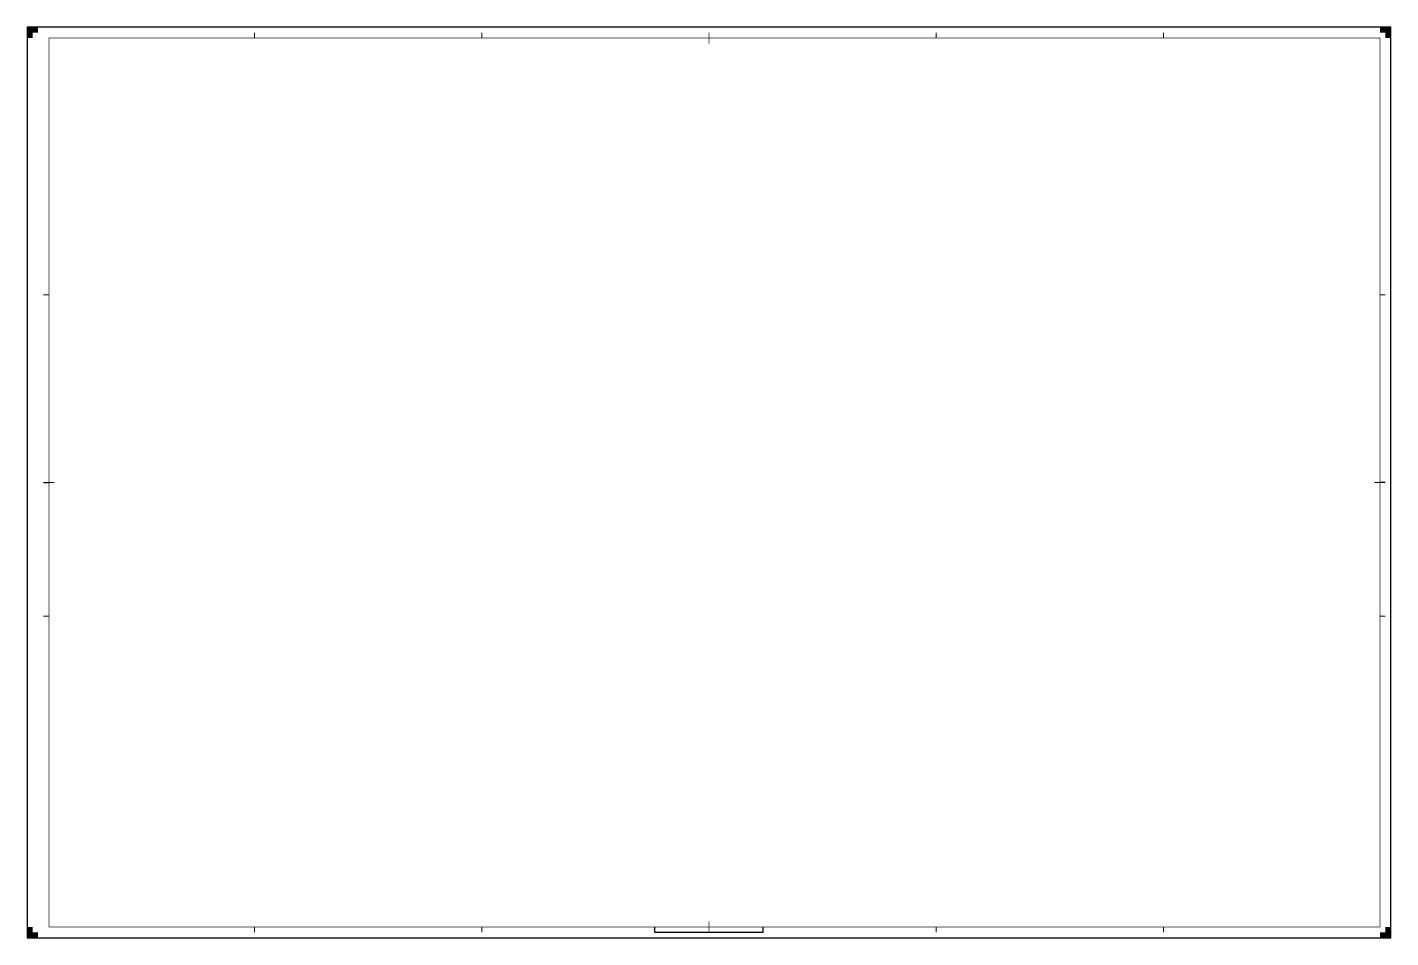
# Model space of a CAD drawing. Extents: x -20 to 1240, y -10 to 831.
import ezdxf

# ---------------------------------------------------------------- set-up
doc = ezdxf.new("R2010")
doc.units = 0
doc.header["$MEASUREMENT"] = 0
for name, color, linetype, lineweight in [('to-xx-kader', 7, 'CONTINUOUS', 25), ('to-xx-snijrand', 7, 'CONTINUOUS', 25), ('to-xx-vouwmerk', 7, 'CONTINUOUS', 18)]:
    doc.layers.add(name, color=color, linetype=linetype, lineweight=lineweight)

msp = doc.modelspace()

# ---------------------------------------------------------------- hatches: boundary and pattern name
at = {"layer": 'to-xx-snijrand'}
for points in [[(-10, 831), (-20, 831), (-20, 821), (-15, 821), (-15, 826), (-10, 826)], [(1240, 821), (1240, 831), (1230, 831), (1230, 826), (1235, 826), (1235, 821)], [(-20, 0), (-20, -10), (-10, -10), (-10, -5), (-15, -5), (-15, 0)], [(1230, -10), (1240, -10), (1240, 0), (1235, 0), (1235, -5), (1230, -5)]]:
    msp.add_hatch(color=256, dxfattribs=at).paths.add_polyline_path(points)

# ---------------------------------------------------------------- linework, layer by layer
at = {"layer": 'to-xx-kader'}
for p, q in [((-5, 410.5), (0, 410.5)), ((1235, 410.5), (1230, 410.5)), ((560, -5), (560, 0)), ((660, -5), (660, 0)), ((560, -5), (660, -5))]:
    msp.add_line(p, q, dxfattribs=at)
at = {"layer": 'to-xx-kader', "const_width": 0.7, "flags": 128}
msp.add_lwpolyline([(0, 0), (1230, 0), (1230, 821), (0, 821)], close=True, dxfattribs=at)
for points in [[(610, 826), (610, 816)], [(-5, 410.5), (5, 410.5)], [(1235, 410.5), (1225, 410.5)], [(610, -5), (610, 5)]]:
    msp.add_lwpolyline(points, dxfattribs=at)
at = {"layer": 'to-xx-snijrand'}
for p, q in [((1240, 831), (-20, 831)), ((-20, 831), (-20, -10)), ((1240, -10), (1240, 831)), ((-20, -10), (1240, -10))]:
    msp.add_line(p, q, dxfattribs=at)
at = {"layer": 'to-xx-vouwmerk'}
for p, q in [((190, 826), (190, 821)), ((400, 826), (400, 821)), ((820, 826), (820, 821)), ((1030, 826), (1030, 821)), ((-5, 584), (0, 584)), ((1230, 584), (1235, 584)), ((-5, 287), (0, 287)), ((1230, 287), (1235, 287)), ((190, 0), (190, -5)), ((400, 0), (400, -5)), ((820, 0), (820, -5)), ((1030, 0), (1030, -5))]:
    msp.add_line(p, q, dxfattribs=at)

doc.saveas('drawing.dxf')
